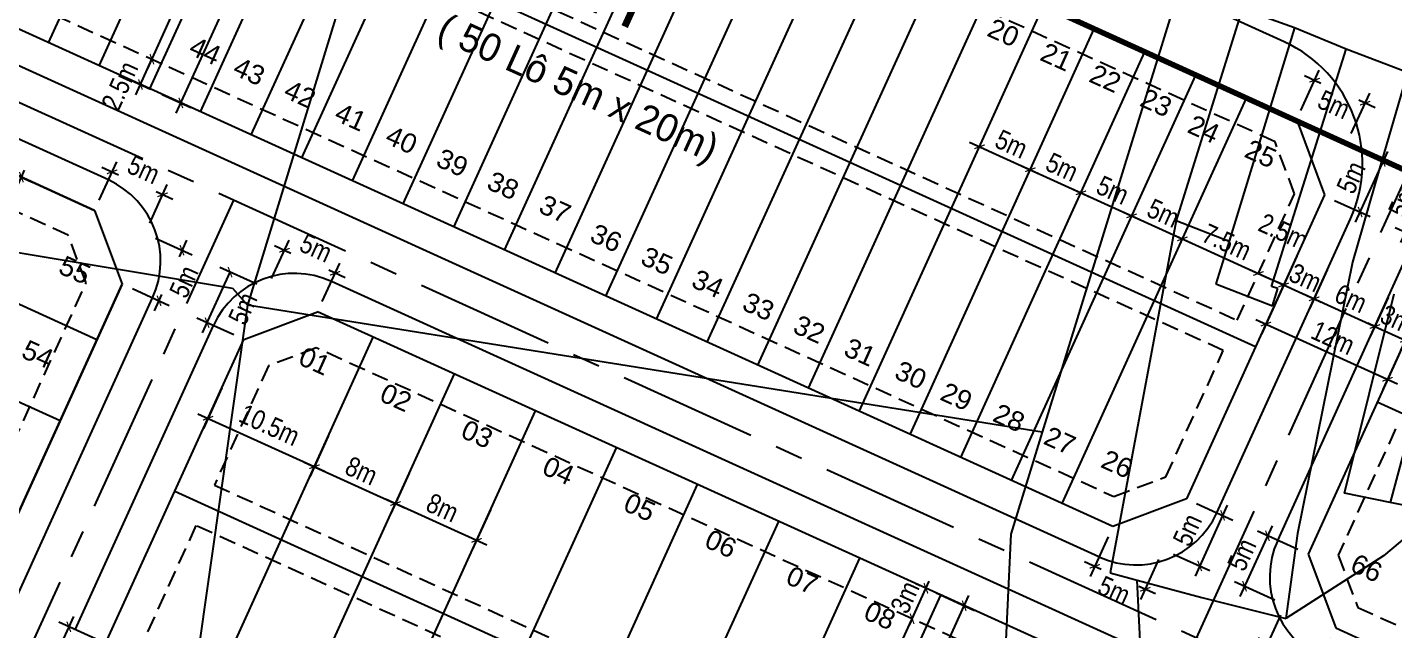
# Model space of a CAD drawing. Extents: x 597165 to 598689, y 1181586 to 1183364.
# Drawn here: x 597755.5 to 597878.2, y 1183001.4 to 1183055.5 of the extents above; entities that cross this region are included whole.
import ezdxf
from ezdxf.enums import TextEntityAlignment as Align

# ---------------------------------------------------------------- set-up
doc = ezdxf.new("R2010")
doc.units = 0
doc.header["$MEASUREMENT"] = 0
for name, pattern in [('CENTER', [2, 1.25, -0.25, 0.25, -0.25]), ('DASHED', [0.75, 0.5, -0.25]), ('LOGIOI', [4, 3, -1])]:
    doc.linetypes.add(name, pattern=pattern)
doc.layers.get('0').update_dxf_attribs({"linetype": 'CONTINUOUS'})
doc.layers.get('DEFPOINTS').update_dxf_attribs({"color": 8, "linetype": 'CONTINUOUS'})
for name, color, linetype in [('CGXD', 3, 'CONTINUOUS'), ('DIM-T', 7, 'CONTINUOUS'), ('DTEXT', 7, 'CONTINUOUS'), ('DTEXT-TENLO', 4, 'CONTINUOUS'), ('NEN-HT', 8, 'CONTINUOUS'), ('NET-LENGOAI', 4, 'CONTINUOUS'), ('NET-LETRONG', 5, 'CONTINUOUS'), ('NET-LO-GIOI-DIEN-GIOI', 7, 'CENTER'), ('NET-PLO', 2, 'CONTINUOUS'), ('NET-TIM', 2, 'CENTER'), ('RANHGIAODAT', 150, 'LOGIOI'), ('TEXT-SOLO', 7, 'CONTINUOUS')]:
    doc.layers.add(name, color=color, linetype=linetype)
doc.styles.add('AVO', font='VHELVEN.TTF')
doc.styles.add('VHEL-C-R', font='VHELVCN.TTF')
doc.styles.add('VHEL-R', font='VHELVEN.TTF')
doc.styles.add('VTIMES-R', font='VAPTIMN.TTF')
doc.dimstyles.new('TL1000', dxfattribs={"dimscale": 0, "dimtxt": 2, "dimasz": 0.7, "dimexe": 1, "dimexo": 1, "dimgap": 0.5, "dimtad": 1, "dimdec": 1, "dimzin": 12, "dimtxsty": 'VHEL-C-R', "dimblk1": 'ARCHTICK', "dimblk2": 'ARCHTICK', "dimsah": 1, "dimcen": -0.09, "dimdle": 1, "dimclrd": 256, "dimclre": 256, "dimclrt": 256, "dimazin": 3, "dimtfac": 0.005, "dimtdec": 1, "dimtix": 1, "dimtmove": 0, "dimatfit": 3, "dimtolj": 1, "dimtzin": 0})

# ---------------------------------------------------------------- blocks, each defined once
blk = doc.blocks.new('_ARCHTICK')
at = {"color": 0, "linetype": 'BYBLOCK', "const_width": 0.15}
blk.add_lwpolyline([(-0.5, -0.5), (0.5, 0.5)], dxfattribs=at)
blk = doc.blocks.new('*D1021')
at = {"linetype": 'BYBLOCK'}
blk.add_line((597840.08, 1183045.21), (597846.46, 1183042.31), dxfattribs=at)
at = {"layer": 'DEFPOINTS', "color": 0, "linetype": 'BYBLOCK'}
for p in [(597840.99, 1183044.79), (597845.55, 1183042.73), (597845.55, 1183042.73)]:
    blk.add_point(p, dxfattribs=at)
at = {"linetype": 'BYBLOCK', "xscale": 0.7, "yscale": 0.7, "zscale": 0.7}
for p, rotation in [((597840.99, 1183044.79), 155.5524836831437), ((597845.55, 1183042.73), 335.5524836831437)]:
    blk.add_blockref('_ARCHTICK', p, dxfattribs=dict(at, rotation=rotation))
at = {"linetype": 'BYBLOCK', "insert": (597843.85, 1183045.03), "char_height": 1.75, "attachment_point": 5, "rotation": 335.5525, "style": 'VHEL-C-R'}
blk.add_mtext('\\A1;5m', dxfattribs=at)
blk = doc.blocks.new('*D1020')
at = {"linetype": 'BYBLOCK'}
blk.add_line((597849.19, 1183041.07), (597855.56, 1183038.17), dxfattribs=at)
at = {"layer": 'DEFPOINTS', "color": 0, "linetype": 'BYBLOCK'}
for p in [(597850.1, 1183040.66), (597854.65, 1183038.59), (597854.65, 1183038.59)]:
    blk.add_point(p, dxfattribs=at)
at = {"linetype": 'BYBLOCK', "xscale": 0.7, "yscale": 0.7, "zscale": 0.7}
for p, rotation in [((597850.1, 1183040.66), 155.5524836831437), ((597854.65, 1183038.59), 335.5524836831437)]:
    blk.add_blockref('_ARCHTICK', p, dxfattribs=dict(at, rotation=rotation))
at = {"linetype": 'BYBLOCK', "insert": (597852.95, 1183040.89), "char_height": 1.75, "attachment_point": 5, "rotation": 335.5525, "style": 'VHEL-C-R'}
blk.add_mtext('\\A1;5m', dxfattribs=at)
blk = doc.blocks.new('*D1019')
at = {"linetype": 'BYBLOCK'}
blk.add_line((597853.74, 1183039), (597860.11, 1183036.1), dxfattribs=at)
at = {"layer": 'DEFPOINTS', "color": 0, "linetype": 'BYBLOCK'}
for p in [(597854.65, 1183038.59), (597859.2, 1183036.52), (597859.2, 1183036.52)]:
    blk.add_point(p, dxfattribs=at)
at = {"linetype": 'BYBLOCK', "xscale": 0.7, "yscale": 0.7, "zscale": 0.7}
for p, rotation in [((597854.65, 1183038.59), 155.5524836831437), ((597859.2, 1183036.52), 335.5524836831437)]:
    blk.add_blockref('_ARCHTICK', p, dxfattribs=dict(at, rotation=rotation))
at = {"linetype": 'BYBLOCK', "insert": (597857.5, 1183038.82), "char_height": 1.75, "attachment_point": 5, "rotation": 335.5525, "style": 'VHEL-C-R'}
blk.add_mtext('\\A1;5m', dxfattribs=at)
blk = doc.blocks.new('*D1018')
at = {"linetype": 'BYBLOCK'}
blk.add_line((597858.29, 1183036.93), (597866.94, 1183033), dxfattribs=at)
at = {"layer": 'DEFPOINTS', "color": 0, "linetype": 'BYBLOCK'}
for p in [(597859.2, 1183036.52), (597866.03, 1183033.41), (597866.03, 1183033.41)]:
    blk.add_point(p, dxfattribs=at)
at = {"linetype": 'BYBLOCK', "xscale": 0.7, "yscale": 0.7, "zscale": 0.7}
for p, rotation in [((597859.2, 1183036.52), 155.5524836831437), ((597866.03, 1183033.41), 335.5524836831437)]:
    blk.add_blockref('_ARCHTICK', p, dxfattribs=dict(at, rotation=rotation))
at = {"linetype": 'BYBLOCK', "insert": (597863.19, 1183036.23), "char_height": 1.75, "attachment_point": 5, "rotation": 335.5525, "style": 'VHEL-C-R'}
blk.add_mtext('\\A1;7.5m', dxfattribs=at)
blk = doc.blocks.new('*D1017')
at = {"linetype": 'BYBLOCK'}
blk.add_line((597865.12, 1183033.83), (597868.3, 1183032.38), dxfattribs=at)
at = {"layer": 'DEFPOINTS', "color": 0, "linetype": 'BYBLOCK'}
for p in [(597866.03, 1183033.41), (597868.3, 1183032.38), (597868.3, 1183032.38)]:
    blk.add_point(p, dxfattribs=at)
at = {"linetype": 'BYBLOCK', "xscale": 0.7, "yscale": 0.7, "zscale": 0.7}
for p, rotation in [((597866.03, 1183033.41), 155.5524836831437), ((597868.3, 1183032.38), 335.5524836831437)]:
    blk.add_blockref('_ARCHTICK', p, dxfattribs=dict(at, rotation=rotation))
at = {"linetype": 'BYBLOCK', "insert": (597868.27, 1183037.17), "char_height": 1.75, "attachment_point": 5, "rotation": 335.5525, "style": 'VHEL-C-R'}
blk.add_mtext('\\A1;2.5m', dxfattribs=at)
blk = doc.blocks.new('*D952')
at = {"linetype": 'BYBLOCK'}
for p, q in [((597828.31, 1182987.83), (597835.35, 1183003.31)), ((597834.09, 1183002.78), (597834.02, 1183002.81)), ((597828.34, 1182988.92), (597827.82, 1182989.16))]:
    blk.add_line(p, q, dxfattribs=at)
at = {"layer": 'DEFPOINTS', "color": 0, "linetype": 'BYBLOCK'}
for p in [(597834.93, 1183002.4), (597835, 1183002.37), (597829.25, 1182988.51)]:
    blk.add_point(p, dxfattribs=at)
at = {"linetype": 'BYBLOCK', "xscale": 0.7, "yscale": 0.7, "zscale": 0.7}
for p, rotation in [((597834.93, 1183002.4), 65.5524836845421), ((597828.73, 1182988.74), 245.5524836845421)]:
    blk.add_blockref('_ARCHTICK', p, dxfattribs=dict(at, rotation=rotation))
at = {"linetype": 'BYBLOCK', "insert": (597830.56, 1182996.15), "char_height": 1.75, "attachment_point": 5, "rotation": 65.5525, "style": 'VHEL-C-R'}
blk.add_mtext('\\A1;15m', dxfattribs=at)
blk = doc.blocks.new('*D951')
at = {"linetype": 'BYBLOCK'}
for p, q in [((597835.64, 1183005.37), (597835.26, 1183005.54)), ((597836.17, 1183005.13), (597836.46, 1183005.77)), ((597834.93, 1183002.4), (597836.17, 1183005.13)), ((597834.09, 1183002.78), (597834.02, 1183002.81)), ((597834.93, 1183002.4), (597834.64, 1183001.76))]:
    blk.add_line(p, q, dxfattribs=at)
at = {"layer": 'DEFPOINTS', "color": 0, "linetype": 'BYBLOCK'}
for p in [(597836.17, 1183005.13), (597836.55, 1183004.96), (597835, 1183002.37)]:
    blk.add_point(p, dxfattribs=at)
at = {"linetype": 'BYBLOCK', "xscale": 0.7, "yscale": 0.7, "zscale": 0.7}
for p, rotation in [((597836.17, 1183005.13), 245.5524836845421), ((597834.93, 1183002.4), 65.55248368454212)]:
    blk.add_blockref('_ARCHTICK', p, dxfattribs=dict(at, rotation=rotation))
at = {"linetype": 'BYBLOCK', "insert": (597834.29, 1183004.34), "char_height": 1.75, "attachment_point": 5, "rotation": 65.5525, "style": 'VHEL-C-R'}
blk.add_mtext('\\A1;3m', dxfattribs=at)
blk = doc.blocks.new('*D905')
at = {"linetype": 'BYBLOCK'}
for p, q in [((597830.92, 1182984.45), (597840.02, 1183004.48)), ((597837.09, 1183004.72), (597840.52, 1183003.15)), ((597828.81, 1182986.51), (597832.24, 1182984.95))]:
    blk.add_line(p, q, dxfattribs=at)
at = {"layer": 'DEFPOINTS', "color": 0, "linetype": 'BYBLOCK'}
for p in [(597836.17, 1183005.13), (597839.61, 1183003.57), (597827.9, 1182986.92)]:
    blk.add_point(p, dxfattribs=at)
at = {"linetype": 'BYBLOCK', "xscale": 0.7, "yscale": 0.7, "zscale": 0.7}
for p, rotation in [((597839.61, 1183003.57), 65.55248368455146), ((597831.33, 1182985.36), 245.5524836845515)]:
    blk.add_blockref('_ARCHTICK', p, dxfattribs=dict(at, rotation=rotation))
at = {"linetype": 'BYBLOCK', "insert": (597834.2, 1182995.04), "char_height": 1.75, "attachment_point": 5, "rotation": 65.5525, "style": 'VHEL-C-R'}
blk.add_mtext('\\A1;20m', dxfattribs=at)
blk = doc.blocks.new('*D904')
at = {"linetype": 'BYBLOCK'}
blk.add_line((597844.64, 1183043.14), (597851.01, 1183040.24), dxfattribs=at)
at = {"layer": 'DEFPOINTS', "color": 0, "linetype": 'BYBLOCK'}
for p in [(597845.55, 1183042.73), (597850.1, 1183040.66), (597850.1, 1183040.66)]:
    blk.add_point(p, dxfattribs=at)
at = {"linetype": 'BYBLOCK', "xscale": 0.7, "yscale": 0.7, "zscale": 0.7}
for p, rotation in [((597845.55, 1183042.73), 155.5524836842479), ((597850.1, 1183040.66), 335.5524836842478)]:
    blk.add_blockref('_ARCHTICK', p, dxfattribs=dict(at, rotation=rotation))
at = {"linetype": 'BYBLOCK', "insert": (597848.4, 1183042.96), "char_height": 1.75, "attachment_point": 5, "rotation": 335.5525, "style": 'VHEL-C-R'}
blk.add_mtext('\\A1;5m', dxfattribs=at)
blk = doc.blocks.new('*D900')
at = {"linetype": 'BYBLOCK'}
for p, q in [((597753.19, 1183042.85), (597755.84, 1183041.65)), ((597754.93, 1183042.06), (597755.22, 1183042.7)), ((597753.69, 1183039.33), (597754.93, 1183042.06)), ((597752.61, 1183039.82), (597754.6, 1183038.92)), ((597753.69, 1183039.33), (597753.4, 1183038.7))]:
    blk.add_line(p, q, dxfattribs=at)
at = {"layer": 'DEFPOINTS', "color": 0, "linetype": 'BYBLOCK'}
for p in [(597752.28, 1183043.27), (597754.93, 1183042.06), (597751.7, 1183040.24)]:
    blk.add_point(p, dxfattribs=at)
at = {"linetype": 'BYBLOCK', "xscale": 0.7, "yscale": 0.7, "zscale": 0.7}
for p, rotation in [((597754.93, 1183042.06), 245.5524836667626), ((597753.69, 1183039.33), 65.55248366676258)]:
    blk.add_blockref('_ARCHTICK', p, dxfattribs=dict(at, rotation=rotation))
at = {"linetype": 'BYBLOCK', "insert": (597753.04, 1183041.27), "char_height": 1.75, "attachment_point": 5, "rotation": 65.5525, "style": 'VHEL-C-R'}
blk.add_mtext('\\A1;3m', dxfattribs=at)
blk = doc.blocks.new('*D899')
at = {"linetype": 'BYBLOCK'}
for p, q in [((597765.2, 1183049.47), (597766.65, 1183052.66)), ((597766.8, 1183052.59), (597767.56, 1183052.25)), ((597764.7, 1183050.8), (597766.53, 1183049.97))]:
    blk.add_line(p, q, dxfattribs=at)
at = {"layer": 'DEFPOINTS', "color": 0, "linetype": 'BYBLOCK'}
for p in [(597765.89, 1183053.01), (597766.65, 1183052.66), (597763.78, 1183051.22)]:
    blk.add_point(p, dxfattribs=at)
at = {"linetype": 'BYBLOCK', "xscale": 0.7, "yscale": 0.7, "zscale": 0.7}
for p, rotation in [((597766.65, 1183052.66), 65.55248366676258), ((597765.62, 1183050.38), 245.5524836667626)]:
    blk.add_blockref('_ARCHTICK', p, dxfattribs=dict(at, rotation=rotation))
at = {"linetype": 'BYBLOCK', "insert": (597763.77, 1183050.26), "char_height": 1.75, "attachment_point": 5, "rotation": 65.5525, "style": 'VHEL-C-R'}
blk.add_mtext('\\A1;2.5m', dxfattribs=at)
blk = doc.blocks.new('*D898')
at = {"linetype": 'BYBLOCK'}
for p, q in [((597766.24, 1183051.75), (597773.69, 1183068.14)), ((597773.14, 1183067.29), (597774.18, 1183066.81)), ((597766.8, 1183052.59), (597767.56, 1183052.25))]:
    blk.add_line(p, q, dxfattribs=at)
at = {"layer": 'DEFPOINTS', "color": 0, "linetype": 'BYBLOCK'}
for p in [(597772.23, 1183067.7), (597773.27, 1183067.23), (597765.89, 1183053.01)]:
    blk.add_point(p, dxfattribs=at)
at = {"linetype": 'BYBLOCK', "xscale": 0.7, "yscale": 0.7, "zscale": 0.7}
for p, rotation in [((597773.27, 1183067.23), 65.55248366676258), ((597766.65, 1183052.66), 245.5524836667626)]:
    blk.add_blockref('_ARCHTICK', p, dxfattribs=dict(at, rotation=rotation))
at = {"linetype": 'BYBLOCK', "insert": (597768.69, 1183060.52), "char_height": 1.75, "attachment_point": 5, "rotation": 65.5525, "style": 'VHEL-C-R'}
blk.add_mtext('\\A1;16m', dxfattribs=at)
blk = doc.blocks.new('*D893')
at = {"linetype": 'BYBLOCK'}
for p, q in [((597768.84, 1183047.82), (597777.94, 1183067.85)), ((597776.85, 1183067.25), (597778.44, 1183066.53)), ((597767.57, 1183049.5), (597770.16, 1183048.32))]:
    blk.add_line(p, q, dxfattribs=at)
at = {"layer": 'DEFPOINTS', "color": 0, "linetype": 'BYBLOCK'}
for p in [(597775.94, 1183067.66), (597777.53, 1183066.94), (597766.66, 1183049.91)]:
    blk.add_point(p, dxfattribs=at)
at = {"linetype": 'BYBLOCK', "xscale": 0.7, "yscale": 0.7, "zscale": 0.7}
for p, rotation in [((597777.53, 1183066.94), 65.55248366655624), ((597769.25, 1183048.73), 245.5524836665562)]:
    blk.add_blockref('_ARCHTICK', p, dxfattribs=dict(at, rotation=rotation))
at = {"linetype": 'BYBLOCK', "insert": (597772.12, 1183058.41), "char_height": 1.75, "attachment_point": 5, "rotation": 65.5525, "style": 'VHEL-C-R'}
blk.add_mtext('\\A1;20m', dxfattribs=at)
blk = doc.blocks.new('*D857')
at = {"linetype": 'BYBLOCK'}
for p, q in [((597869.49, 1183034.98), (597867.89, 1183031.47)), ((597872.22, 1183033.73), (597870.62, 1183030.23)), ((597868.3, 1183032.38), (597867.67, 1183032.67)), ((597868.3, 1183032.38), (597871.04, 1183031.14)), ((597871.04, 1183031.14), (597871.67, 1183030.85))]:
    blk.add_line(p, q, dxfattribs=at)
at = {"layer": 'DEFPOINTS', "color": 0, "linetype": 'BYBLOCK'}
for p in [(597869.9, 1183035.89), (597872.63, 1183034.64), (597871.04, 1183031.14)]:
    blk.add_point(p, dxfattribs=at)
at = {"linetype": 'BYBLOCK', "xscale": 0.7, "yscale": 0.7, "zscale": 0.7}
for p, rotation in [((597868.3, 1183032.38), 335.5524836861987), ((597871.04, 1183031.14), 155.5524836861987)]:
    blk.add_blockref('_ARCHTICK', p, dxfattribs=dict(at, rotation=rotation))
at = {"linetype": 'BYBLOCK', "insert": (597870.25, 1183033.03), "char_height": 1.75, "attachment_point": 5, "rotation": 335.5525, "style": 'VHEL-C-R'}
blk.add_mtext('\\A1;3m', dxfattribs=at)
blk = doc.blocks.new('*D856')
at = {"linetype": 'BYBLOCK'}
for p, q in [((597870.13, 1183031.55), (597877.41, 1183028.24)), ((597877.68, 1183031.25), (597876.08, 1183027.74))]:
    blk.add_line(p, q, dxfattribs=at)
at = {"layer": 'DEFPOINTS', "color": 0, "linetype": 'BYBLOCK'}
for p in [(597872.63, 1183034.64), (597878.09, 1183032.16), (597876.5, 1183028.65)]:
    blk.add_point(p, dxfattribs=at)
at = {"linetype": 'BYBLOCK', "xscale": 0.7, "yscale": 0.7, "zscale": 0.7}
for p, rotation in [((597871.04, 1183031.14), 155.5524836861987), ((597876.5, 1183028.65), 335.5524836861987)]:
    blk.add_blockref('_ARCHTICK', p, dxfattribs=dict(at, rotation=rotation))
at = {"linetype": 'BYBLOCK', "insert": (597874.34, 1183031.16), "char_height": 1.75, "attachment_point": 5, "rotation": 335.5525, "style": 'VHEL-C-R'}
blk.add_mtext('\\A1;6m', dxfattribs=at)
blk = doc.blocks.new('*D855')
at = {"linetype": 'BYBLOCK'}
for p, q in [((597880.41, 1183030.01), (597878.81, 1183026.5)), ((597876.5, 1183028.65), (597875.86, 1183028.94)), ((597876.5, 1183028.65), (597879.23, 1183027.41)), ((597879.23, 1183027.41), (597879.87, 1183027.12))]:
    blk.add_line(p, q, dxfattribs=at)
at = {"layer": 'DEFPOINTS', "color": 0, "linetype": 'BYBLOCK'}
for p in [(597878.09, 1183032.16), (597880.82, 1183030.92), (597879.23, 1183027.41)]:
    blk.add_point(p, dxfattribs=at)
at = {"linetype": 'BYBLOCK', "xscale": 0.7, "yscale": 0.7, "zscale": 0.7}
for p, rotation in [((597876.5, 1183028.65), 335.5524836861987), ((597879.23, 1183027.41), 155.5524836861987)]:
    blk.add_blockref('_ARCHTICK', p, dxfattribs=dict(at, rotation=rotation))
at = {"linetype": 'BYBLOCK', "insert": (597878.44, 1183029.3), "char_height": 1.75, "attachment_point": 5, "rotation": 335.5525, "style": 'VHEL-C-R'}
blk.add_mtext('\\A1;3m', dxfattribs=at)
blk = doc.blocks.new('*D854')
at = {"linetype": 'BYBLOCK'}
for p, q in [((597869.49, 1183034.98), (597866.3, 1183027.96)), ((597880.41, 1183030.01), (597877.22, 1183023)), ((597865.8, 1183029.29), (597878.54, 1183023.49))]:
    blk.add_line(p, q, dxfattribs=at)
at = {"layer": 'DEFPOINTS', "color": 0, "linetype": 'BYBLOCK'}
for p in [(597869.9, 1183035.89), (597880.82, 1183030.92), (597877.63, 1183023.91)]:
    blk.add_point(p, dxfattribs=at)
at = {"linetype": 'BYBLOCK', "xscale": 0.7, "yscale": 0.7, "zscale": 0.7}
for p, rotation in [((597866.71, 1183028.87), 155.5524836846803), ((597877.63, 1183023.91), 335.5524836846803)]:
    blk.add_blockref('_ARCHTICK', p, dxfattribs=dict(at, rotation=rotation))
at = {"linetype": 'BYBLOCK', "insert": (597872.74, 1183027.64), "char_height": 1.75, "attachment_point": 5, "rotation": 335.5525, "style": 'VHEL-C-R'}
blk.add_mtext('\\A1;12m', dxfattribs=at)
blk = doc.blocks.new('*D830')
at = {"linetype": 'BYBLOCK'}
for p, q in [((597772.93, 1183023.14), (597771.27, 1183019.5)), ((597770.78, 1183020.82), (597782.16, 1183015.65)), ((597782.49, 1183018.8), (597780.83, 1183015.15))]:
    blk.add_line(p, q, dxfattribs=at)
at = {"layer": 'DEFPOINTS', "color": 0, "linetype": 'BYBLOCK'}
for p in [(597773.34, 1183024.05), (597782.9, 1183019.71), (597781.25, 1183016.06)]:
    blk.add_point(p, dxfattribs=at)
at = {"linetype": 'BYBLOCK', "xscale": 0.7, "yscale": 0.7, "zscale": 0.7}
for p, rotation in [((597771.69, 1183020.41), 155.5524836847263), ((597781.25, 1183016.06), 335.5524836847263)]:
    blk.add_blockref('_ARCHTICK', p, dxfattribs=dict(at, rotation=rotation))
at = {"linetype": 'BYBLOCK', "insert": (597777.21, 1183019.8), "char_height": 1.75, "attachment_point": 5, "rotation": 335.5525, "style": 'VHEL-C-R'}
blk.add_mtext('\\A1;10.5m', dxfattribs=at)
blk = doc.blocks.new('*D829')
at = {"linetype": 'BYBLOCK'}
for p, q in [((597780.34, 1183016.48), (597789.44, 1183012.34)), ((597789.77, 1183015.48), (597788.12, 1183011.84))]:
    blk.add_line(p, q, dxfattribs=at)
at = {"layer": 'DEFPOINTS', "color": 0, "linetype": 'BYBLOCK'}
for p in [(597782.9, 1183019.71), (597790.19, 1183016.4), (597788.53, 1183012.75)]:
    blk.add_point(p, dxfattribs=at)
at = {"linetype": 'BYBLOCK', "xscale": 0.7, "yscale": 0.7, "zscale": 0.7}
for p, rotation in [((597781.25, 1183016.06), 155.5524836847263), ((597788.53, 1183012.75), 335.5524836847263)]:
    blk.add_blockref('_ARCHTICK', p, dxfattribs=dict(at, rotation=rotation))
at = {"linetype": 'BYBLOCK', "insert": (597785.47, 1183015.68), "char_height": 1.75, "attachment_point": 5, "rotation": 335.5525, "style": 'VHEL-C-R'}
blk.add_mtext('\\A1;8m', dxfattribs=at)
blk = doc.blocks.new('*D828')
at = {"linetype": 'BYBLOCK'}
for p, q in [((597787.62, 1183013.17), (597796.72, 1183009.03)), ((597797.05, 1183012.17), (597795.4, 1183008.53))]:
    blk.add_line(p, q, dxfattribs=at)
at = {"layer": 'DEFPOINTS', "color": 0, "linetype": 'BYBLOCK'}
for p in [(597790.19, 1183016.4), (597797.47, 1183013.08), (597795.81, 1183009.44)]:
    blk.add_point(p, dxfattribs=at)
at = {"linetype": 'BYBLOCK', "xscale": 0.7, "yscale": 0.7, "zscale": 0.7}
for p, rotation in [((597788.53, 1183012.75), 155.5524836847263), ((597795.81, 1183009.44), 335.5524836847263)]:
    blk.add_blockref('_ARCHTICK', p, dxfattribs=dict(at, rotation=rotation))
at = {"linetype": 'BYBLOCK', "insert": (597792.75, 1183012.37), "char_height": 1.75, "attachment_point": 5, "rotation": 335.5525, "style": 'VHEL-C-R'}
blk.add_mtext('\\A1;8m', dxfattribs=at)
blk = doc.blocks.new('*D561')
at = {"linetype": 'BYBLOCK'}
for p, q in [((597874.76, 1183038.02), (597877.65, 1183044.38)), ((597874.92, 1183044.52), (597878.15, 1183043.06)), ((597872.86, 1183039.98), (597876.08, 1183038.52))]:
    blk.add_line(p, q, dxfattribs=at)
at = {"layer": 'DEFPOINTS', "color": 0, "linetype": 'BYBLOCK'}
for p in [(597874.01, 1183044.93), (597877.24, 1183043.47), (597871.95, 1183040.4)]:
    blk.add_point(p, dxfattribs=at)
at = {"linetype": 'BYBLOCK', "xscale": 0.7, "yscale": 0.7, "zscale": 0.7}
for p, rotation in [((597877.24, 1183043.47), 65.55248368371718), ((597875.17, 1183038.93), 245.5524836837172)]:
    blk.add_blockref('_ARCHTICK', p, dxfattribs=dict(at, rotation=rotation))
at = {"linetype": 'BYBLOCK', "insert": (597874.36, 1183042.04), "char_height": 1.75, "attachment_point": 5, "rotation": 65.5525, "style": 'VHEL-C-R'}
blk.add_mtext('\\A1;5m', dxfattribs=at)
blk = doc.blocks.new('*D560')
at = {"linetype": 'BYBLOCK'}
for p, q in [((597869.84, 1183048.04), (597871.49, 1183051.68)), ((597870.17, 1183051.19), (597871.65, 1183050.51)), ((597874.38, 1183045.98), (597876.03, 1183049.62)), ((597876.53, 1183048.29), (597875.04, 1183048.97))]:
    blk.add_line(p, q, dxfattribs=at)
at = {"layer": 'DEFPOINTS', "color": 0, "linetype": 'BYBLOCK'}
for p in [(597871.08, 1183050.77), (597869.42, 1183047.13), (597873.96, 1183045.07)]:
    blk.add_point(p, dxfattribs=at)
at = {"linetype": 'BYBLOCK', "xscale": 0.7, "yscale": 0.7, "zscale": 0.7}
for p, rotation in [((597871.08, 1183050.77), 155.5524836828172), ((597875.62, 1183048.71), 335.5524836828172)]:
    blk.add_blockref('_ARCHTICK', p, dxfattribs=dict(at, rotation=rotation))
at = {"linetype": 'BYBLOCK', "insert": (597872.82, 1183048.58), "char_height": 1.75, "attachment_point": 5, "rotation": 335.5525, "style": 'VHEL-C-R'}
blk.add_mtext('\\A1;5m', dxfattribs=at)
blk = doc.blocks.new('*D559')
at = {"linetype": 'BYBLOCK'}
for p, q in [((597860.48, 1183012.75), (597863.73, 1183011.27)), ((597863.23, 1183012.6), (597860.34, 1183006.24)), ((597858.42, 1183008.21), (597861.67, 1183006.73))]:
    blk.add_line(p, q, dxfattribs=at)
at = {"layer": 'DEFPOINTS', "color": 0, "linetype": 'BYBLOCK'}
for p in [(597859.57, 1183013.16), (597857.51, 1183008.63), (597860.76, 1183007.15)]:
    blk.add_point(p, dxfattribs=at)
at = {"linetype": 'BYBLOCK', "xscale": 0.7, "yscale": 0.7, "zscale": 0.7}
for p, rotation in [((597862.82, 1183011.69), 65.55248368382773), ((597860.76, 1183007.15), 245.5524836838277)]:
    blk.add_blockref('_ARCHTICK', p, dxfattribs=dict(at, rotation=rotation))
at = {"linetype": 'BYBLOCK', "insert": (597859.66, 1183010.38), "char_height": 1.75, "attachment_point": 5, "rotation": 65.5525, "style": 'VHEL-C-R'}
blk.add_mtext('\\A1;5m', dxfattribs=at)
blk = doc.blocks.new('*D558')
at = {"linetype": 'BYBLOCK'}
for p, q in [((597852.53, 1183009.77), (597850.91, 1183006.2)), ((597850.42, 1183007.53), (597851.9, 1183006.85)), ((597857.07, 1183007.71), (597855.45, 1183004.14)), ((597856.78, 1183004.64), (597855.29, 1183005.31))]:
    blk.add_line(p, q, dxfattribs=at)
at = {"layer": 'DEFPOINTS', "color": 0, "linetype": 'BYBLOCK'}
for p in [(597852.95, 1183010.68), (597857.49, 1183008.62), (597851.33, 1183007.11)]:
    blk.add_point(p, dxfattribs=at)
at = {"linetype": 'BYBLOCK', "xscale": 0.7, "yscale": 0.7, "zscale": 0.7}
for p, rotation in [((597851.33, 1183007.11), 155.5524836871346), ((597855.87, 1183005.05), 335.5524836871346)]:
    blk.add_blockref('_ARCHTICK', p, dxfattribs=dict(at, rotation=rotation))
at = {"linetype": 'BYBLOCK', "insert": (597853.08, 1183004.95), "char_height": 1.75, "attachment_point": 5, "rotation": 335.5525, "style": 'VHEL-C-R'}
blk.add_mtext('\\A1;5m', dxfattribs=at)
blk = doc.blocks.new('*D557')
at = {"linetype": 'BYBLOCK'}
for p, q in [((597766.96, 1183036.58), (597770.26, 1183035.08)), ((597769.76, 1183036.41), (597769.09, 1183034.92)), ((597764.9, 1183032.05), (597768.2, 1183030.55)), ((597766.87, 1183030.05), (597767.55, 1183031.53))]:
    blk.add_line(p, q, dxfattribs=at)
at = {"layer": 'DEFPOINTS', "color": 0, "linetype": 'BYBLOCK'}
for p in [(597766.05, 1183037), (597769.35, 1183035.5), (597763.98, 1183032.46)]:
    blk.add_point(p, dxfattribs=at)
at = {"linetype": 'BYBLOCK', "xscale": 0.7, "yscale": 0.7, "zscale": 0.7}
for p, rotation in [((597769.35, 1183035.5), 65.55248368615341), ((597767.29, 1183030.96), 245.5524836861535)]:
    blk.add_blockref('_ARCHTICK', p, dxfattribs=dict(at, rotation=rotation))
at = {"linetype": 'BYBLOCK', "insert": (597769.53, 1183032.68), "char_height": 1.75, "attachment_point": 5, "rotation": 65.5525, "style": 'VHEL-C-R'}
blk.add_mtext('\\A1;5m', dxfattribs=at)
blk = doc.blocks.new('*D556')
at = {"linetype": 'BYBLOCK'}
for p, q in [((597761.92, 1183039.99), (597763.49, 1183043.45)), ((597762.16, 1183042.95), (597763.65, 1183042.28)), ((597766.46, 1183037.93), (597768.03, 1183041.39)), ((597768.52, 1183040.06), (597767.04, 1183040.74))]:
    blk.add_line(p, q, dxfattribs=at)
at = {"layer": 'DEFPOINTS', "color": 0, "linetype": 'BYBLOCK'}
for p in [(597763.07, 1183042.54), (597761.5, 1183039.08), (597766.04, 1183037.02)]:
    blk.add_point(p, dxfattribs=at)
at = {"linetype": 'BYBLOCK', "xscale": 0.7, "yscale": 0.7, "zscale": 0.7}
for p, rotation in [((597763.07, 1183042.54), 155.5524836817099), ((597767.61, 1183040.48), 335.5524836817099)]:
    blk.add_blockref('_ARCHTICK', p, dxfattribs=dict(at, rotation=rotation))
at = {"linetype": 'BYBLOCK', "insert": (597765.91, 1183042.74), "char_height": 1.75, "attachment_point": 5, "rotation": 335.5525, "style": 'VHEL-C-R'}
blk.add_mtext('\\A1;5m', dxfattribs=at)
blk = doc.blocks.new('*D555')
at = {"linetype": 'BYBLOCK'}
for p, q in [((597776.06, 1183032.45), (597772.76, 1183033.95)), ((597771.19, 1183028.08), (597773.67, 1183033.53)), ((597774, 1183027.91), (597770.7, 1183029.41))]:
    blk.add_line(p, q, dxfattribs=at)
at = {"layer": 'DEFPOINTS', "color": 0, "linetype": 'BYBLOCK'}
for p in [(597773.67, 1183033.53), (597776.97, 1183032.03), (597774.91, 1183027.49)]:
    blk.add_point(p, dxfattribs=at)
at = {"linetype": 'BYBLOCK', "xscale": 0.7, "yscale": 0.7, "zscale": 0.7}
for p, rotation in [((597773.67, 1183033.53), 65.5524836826096), ((597771.61, 1183028.99), 245.5524836826096)]:
    blk.add_blockref('_ARCHTICK', p, dxfattribs=dict(at, rotation=rotation))
at = {"linetype": 'BYBLOCK', "insert": (597774.82, 1183030.27), "char_height": 1.75, "attachment_point": 5, "rotation": 65.5525, "style": 'VHEL-C-R'}
blk.add_mtext('\\A1;5m', dxfattribs=at)
blk = doc.blocks.new('*D554')
at = {"linetype": 'BYBLOCK'}
for p, q in [((597777.4, 1183032.95), (597778.98, 1183036.41)), ((597777.65, 1183035.91), (597779.14, 1183035.24)), ((597781.94, 1183030.89), (597783.52, 1183034.34)), ((597784.01, 1183033.02), (597782.53, 1183033.7))]:
    blk.add_line(p, q, dxfattribs=at)
at = {"layer": 'DEFPOINTS', "color": 0, "linetype": 'BYBLOCK'}
for p in [(597783.1, 1183033.43), (597776.99, 1183032.04), (597781.53, 1183029.98)]:
    blk.add_point(p, dxfattribs=at)
at = {"linetype": 'BYBLOCK', "xscale": 0.7, "yscale": 0.7, "zscale": 0.7}
for p, rotation in [((597778.56, 1183035.5), 155.5524836852526), ((597783.1, 1183033.43), 335.5524836852527)]:
    blk.add_blockref('_ARCHTICK', p, dxfattribs=dict(at, rotation=rotation))
at = {"linetype": 'BYBLOCK', "insert": (597781.39, 1183035.7), "char_height": 1.75, "attachment_point": 5, "rotation": 335.5525, "style": 'VHEL-C-R'}
blk.add_mtext('\\A1;5m', dxfattribs=at)
blk = doc.blocks.new('*D553')
at = {"linetype": 'BYBLOCK'}
for p, q in [((597759.6, 1183002.59), (597757.13, 1182997.14)), ((597761.58, 1183000.59), (597758.28, 1183002.09)), ((597759.52, 1182996.05), (597756.22, 1182997.55))]:
    blk.add_line(p, q, dxfattribs=at)
at = {"layer": 'DEFPOINTS', "color": 0, "linetype": 'BYBLOCK'}
for p in [(597762.49, 1183000.18), (597757.13, 1182997.14), (597760.43, 1182995.64)]:
    blk.add_point(p, dxfattribs=at)
at = {"linetype": 'BYBLOCK', "xscale": 0.7, "yscale": 0.7, "zscale": 0.7}
for p, rotation in [((597759.19, 1183001.68), 65.55248368615348), ((597757.13, 1182997.14), 245.5524836861535)]:
    blk.add_blockref('_ARCHTICK', p, dxfattribs=dict(at, rotation=rotation))
at = {"linetype": 'BYBLOCK', "insert": (597760.34, 1182998.42), "char_height": 1.75, "attachment_point": 5, "rotation": 65.5525, "style": 'VHEL-C-R'}
blk.add_mtext('\\A1;5m', dxfattribs=at)
blk = doc.blocks.new('*D539')
at = {"linetype": 'BYBLOCK'}
for p, q in [((597878.82, 1183036.18), (597881.71, 1183042.53)), ((597884.03, 1183040.38), (597880.39, 1183042.04)), ((597881.96, 1183035.84), (597878.32, 1183037.5))]:
    blk.add_line(p, q, dxfattribs=at)
at = {"layer": 'DEFPOINTS', "color": 0, "linetype": 'BYBLOCK'}
for p in [(597881.3, 1183041.62), (597884.94, 1183039.97), (597882.87, 1183035.43)]:
    blk.add_point(p, dxfattribs=at)
at = {"linetype": 'BYBLOCK', "xscale": 0.7, "yscale": 0.7, "zscale": 0.7}
for p, rotation in [((597881.3, 1183041.62), 65.55248368371718), ((597879.23, 1183037.09), 245.5524836837172)]:
    blk.add_blockref('_ARCHTICK', p, dxfattribs=dict(at, rotation=rotation))
at = {"linetype": 'BYBLOCK', "insert": (597879, 1183039.93), "char_height": 1.75, "attachment_point": 5, "rotation": 65.5525, "style": 'VHEL-C-R'}
blk.add_mtext('\\A1;5m', dxfattribs=at)
blk = doc.blocks.new('*D537')
at = {"linetype": 'BYBLOCK'}
for p, q in [((597867.27, 1183010.76), (597864.38, 1183004.4)), ((597869.58, 1183008.61), (597865.94, 1183010.27)), ((597867.52, 1183004.07), (597863.88, 1183005.73))]:
    blk.add_line(p, q, dxfattribs=at)
at = {"layer": 'DEFPOINTS', "color": 0, "linetype": 'BYBLOCK'}
for p in [(597870.49, 1183008.2), (597864.79, 1183005.32), (597868.43, 1183003.66)]:
    blk.add_point(p, dxfattribs=at)
at = {"linetype": 'BYBLOCK', "xscale": 0.7, "yscale": 0.7, "zscale": 0.7}
for p, rotation in [((597866.85, 1183009.85), 65.55248368504589), ((597864.79, 1183005.32), 245.5524836850459)]:
    blk.add_blockref('_ARCHTICK', p, dxfattribs=dict(at, rotation=rotation))
at = {"linetype": 'BYBLOCK', "insert": (597864.55, 1183008.16), "char_height": 1.75, "attachment_point": 5, "rotation": 65.5525, "style": 'VHEL-C-R'}
blk.add_mtext('\\A1;5m', dxfattribs=at)
blk = doc.blocks.new('*D536')
at = {"linetype": 'BYBLOCK'}
for p, q in [((597868.02, 1183002.73), (597866.49, 1182999.36)), ((597866, 1183000.69), (597867.48, 1183000.01)), ((597872.56, 1183000.67), (597871.03, 1182997.3)), ((597872.36, 1182997.8), (597870.87, 1182998.47))]:
    blk.add_line(p, q, dxfattribs=at)
at = {"layer": 'DEFPOINTS', "color": 0, "linetype": 'BYBLOCK'}
for p in [(597868.44, 1183003.64), (597872.98, 1183001.58), (597871.45, 1182998.21)]:
    blk.add_point(p, dxfattribs=at)
at = {"linetype": 'BYBLOCK', "xscale": 0.7, "yscale": 0.7, "zscale": 0.7}
for p, rotation in [((597866.91, 1183000.27), 155.5524836841455), ((597871.45, 1182998.21), 335.5524836841455)]:
    blk.add_blockref('_ARCHTICK', p, dxfattribs=dict(at, rotation=rotation))
at = {"linetype": 'BYBLOCK', "insert": (597868.62, 1182998.02), "char_height": 1.75, "attachment_point": 5, "rotation": 335.5525, "style": 'VHEL-C-R'}
blk.add_mtext('\\A1;5m', dxfattribs=at)

msp = doc.modelspace()

# ---------------------------------------------------------------- linework, layer by layer
at = {"layer": 'CGXD', "linetype": 'DASHED', "ltscale": 3}
for points in [[(597755.618, 1183096.1232), (597750.9362, 1183094.3678), (597745.7777, 1183083.0209), (597864.122, 1183029.2192), (597869.2805, 1183040.5661), (597867.5252, 1183045.2479)], [(597760.4671, 1183073.0474), (597753.8453, 1183058.4819), (597853.0401, 1183013.3859), (597857.7219, 1183015.1413), (597862.8804, 1183026.4882)], [(597760.7381, 1183032.5668), (597759.1282, 1183036.8607), (597748.425, 1183041.7266), (597658.8609, 1182844.7182), (597663.3014, 1182835.3169), (597669.1789, 1182838.093), (597675.0215, 1182844.0214)], [(597781.4182, 1183026.7273), (597777.1243, 1183025.1173), (597772.2584, 1183014.4141), (597909.9518, 1182951.8159), (597920.9978, 1182957.0332), (597920.9522, 1182963.2922)], [(597939.8042, 1182991.517), (597878.3562, 1183019.4526), (597873.1977, 1183008.1056), (597874.953, 1183003.4239), (597933.1825, 1182976.9516), (598017.2885, 1182938.7153), (598020.4159, 1182938.738), (598027.0924, 1182941.8915), (598030.8383, 1182950.1311)], [(597770.6029, 1183010.7728), (597765.737, 1183000.0696), (597767.3469, 1182995.7757), (597883.5474, 1182942.9486), (597891.2975, 1182943.005), (597905.2115, 1182949.577)]]:
    msp.add_lwpolyline(points, close=True, dxfattribs=at)
at = {"layer": 'NEN-HT', "linetype": 'CONTINUOUS'}
for p, q in [((597860.49, 1183064.09), (597846.62, 1183019.16)), ((597864.58, 1183057.15), (597858.64, 1183038.18)), ((597869.29, 1183055.46), (597864.58, 1183057.15)), ((597783.13, 1183056.34), (597775.23, 1183030.58)), ((597869.29, 1183055.46), (597863.4, 1183036.31)), ((597873.92, 1183053.57), (597869.29, 1183055.46)), ((597867.2, 1183032.23), (597873.92, 1183053.57)), ((597879.43, 1183051.47), (597873.92, 1183053.57)), ((597879.43, 1183051.47), (597876.92, 1183042.84)), ((597876.92, 1183042.84), (597874.48, 1183034.42)), ((597858.64, 1183038.18), (597852.73, 1183006.53)), ((597858.64, 1183038.18), (597863.4, 1183036.31)), ((597863.4, 1183036.31), (597862.22, 1183032.49)), ((597750.44, 1183035.98), (597773.88, 1183032.08)), ((597874.48, 1183034.42), (597869.55, 1183010.06)), ((597862.22, 1183032.49), (597867.29, 1183030.51)), ((597773.88, 1183032.08), (597775.23, 1183030.58)), ((597867.78, 1183032.06), (597867.2, 1183032.23)), ((597867.29, 1183030.51), (597867.78, 1183032.06)), ((597873.76, 1183013.68), (597878.22, 1183031.57)), ((597775.23, 1183030.58), (597763.73, 1182949.63)), ((597846.62, 1183019.16), (597775.23, 1183030.58)), ((597882.62, 1183030.6), (597877.86, 1183012.85)), ((597846.62, 1183019.16), (597843.79, 1183009.99)), ((597877.86, 1183012.85), (597873.76, 1183013.68)), ((597881.97, 1183012.02), (597877.86, 1183012.85)), ((597881.97, 1183012.02), (597877.28, 1183008.06)), ((597843.79, 1183009.99), (597841.84, 1182968.02)), ((597869.55, 1183010.06), (597868.5, 1183002.41)), ((597877.28, 1183008.06), (597868.5, 1183002.41)), ((597852.73, 1183006.53), (597855.14, 1183005.88)), ((597855.14, 1183005.88), (597860.96, 1183004.3)), ((597856.68, 1182976.12), (597855.14, 1183005.88)), ((597860.96, 1183004.3), (597868.5, 1183002.41))]:
    msp.add_line(p, q, dxfattribs=at)
at = {"layer": 'NET-LENGOAI', "ltscale": 20}
for p, q in [((597868.3459, 1183054.216), (597757.7395, 1183104.4999)), ((597851.7081, 1183007.9539), (597737.4604, 1183059.8932)), ((597762.7426, 1183041.8085), (597734.9772, 1183054.4312)), ((597862.3017, 1183011.9257), (597874.3037, 1183038.3256)), ((597867.7638, 1183009.4426), (597879.7657, 1183035.8424)), ((597927.4754, 1182966.9176), (597782.7701, 1183032.7036)), ((597681.6505, 1182844.105), (597766.7145, 1183031.2149)), ((597759.7607, 1183001.4215), (597772.1765, 1183028.7317))]:
    msp.add_line(p, q, dxfattribs=at)
for centre, radius, start, end in [((597863.3796, 1183043.2919), 12, 335.552484, 65.552484), ((597759.4317, 1183034.5258), 8, 335.552484, 65.552484), ((597779.4592, 1183025.4209), 8, 65.552484, 155.552484), ((597855.019, 1183015.2366), 8, 245.552484, 335.552484), ((597875.0465, 1183006.1317), 8, 155.552484, 245.552484)]:
    msp.add_arc(centre, radius, start, end, dxfattribs=at)
at = {"layer": 'NET-LETRONG'}
for p, q in [((597755.71, 1183098.8276), (597869.5026, 1183047.0951)), ((597852.9482, 1183010.6815), (597739.1556, 1183062.414)), ((597734.1908, 1183051.4933), (597761.501, 1183039.0775)), ((597869.5026, 1183047.0951), (597871.985, 1183040.4741)), ((597871.985, 1183040.4741), (597859.5692, 1183013.1639)), ((597882.909, 1183035.5078), (597870.4933, 1183008.1976)), ((597763.9834, 1183032.4565), (597677.5321, 1182842.2949)), ((597859.5692, 1183013.1639), (597852.9482, 1183010.6815)), ((597870.4933, 1183008.1976), (597872.9757, 1183001.5766)), ((597872.9757, 1183001.5766), (598011.3431, 1182938.6719))]:
    msp.add_line(p, q, dxfattribs=at)
at = {"layer": 'NET-LETRONG', "ltscale": 20}
for p, q in [((597761.501, 1183039.0775), (597734.1908, 1183051.4933)), ((597761.501, 1183039.0775), (597763.9834, 1183032.4565)), ((597677.5321, 1182842.2949), (597763.9834, 1183032.4565)), ((597774.9075, 1183027.4901), (597781.5285, 1183029.9726)), ((597923.9381, 1182965.2302), (597781.5285, 1183029.9726)), ((597762.4917, 1183000.1799), (597774.9075, 1183027.4901))]:
    msp.add_line(p, q, dxfattribs=at)
at = {"layer": 'NET-LO-GIOI-DIEN-GIOI', "color": 5, "ltscale": 20, "const_width": 0.5}
msp.add_lwpolyline([(598343.4983, 1182831.6111), (597399.4473, 1183260.796)], dxfattribs=at)
at = {"layer": 'NET-PLO'}
for p, q in [((597757.3624, 1183054.1368), (597773.9168, 1183090.5504)), ((597761.9141, 1183052.0675), (597778.4685, 1183088.4811)), ((597766.4658, 1183049.9982), (597783.0202, 1183086.4118)), ((597771.0175, 1183047.9289), (597787.5719, 1183084.3425)), ((597865.7771, 1183026.819), (597742.8811, 1183082.6901)), ((597775.5692, 1183045.8596), (597792.1236, 1183082.2732)), ((597780.1209, 1183043.7903), (597796.6753, 1183080.2039)), ((597784.6726, 1183041.721), (597801.227, 1183078.1346)), ((597789.2243, 1183039.6517), (597805.7787, 1183076.0653)), ((597793.776, 1183037.5824), (597810.3304, 1183073.996)), ((597798.3277, 1183035.5131), (597814.8821, 1183071.9267)), ((597802.8794, 1183033.4438), (597819.4338, 1183069.8574)), ((597807.4311, 1183031.3745), (597823.9855, 1183067.7881)), ((597811.9828, 1183029.3052), (597828.5372, 1183065.7188)), ((597816.5345, 1183027.2359), (597833.0889, 1183063.6495)), ((597821.0862, 1183025.1666), (597837.6406, 1183061.5802)), ((597825.638, 1183023.0973), (597842.1923, 1183059.5109)), ((597830.1897, 1183021.028), (597846.744, 1183057.4416)), ((597834.7414, 1183018.9587), (597851.2957, 1183055.3723)), ((597839.2931, 1183016.8894), (597855.8474, 1183053.303)), ((597843.8448, 1183014.8201), (597860.3991, 1183051.2337)), ((597848.3965, 1183012.7508), (597864.9509, 1183049.1644)), ((597761.7072, 1183027.4496), (597725.2936, 1183044.004)), ((597758.3963, 1183020.1669), (597721.9827, 1183036.7212)), ((597769.981, 1182991.2827), (597786.5354, 1183027.6963)), ((597777.2637, 1182987.9718), (597793.8181, 1183024.3855)), ((597784.5465, 1182984.6609), (597801.1008, 1183021.0746)), ((597791.8292, 1182981.3501), (597808.3836, 1183017.7637)), ((597799.1119, 1182978.0392), (597815.6663, 1183014.4528)), ((597911.1609, 1182949.0692), (597768.6996, 1183013.835)), ((597806.3946, 1182974.7283), (597822.949, 1183011.1419)), ((597813.6774, 1182971.4174), (597830.2318, 1183007.8311)), ((597820.9601, 1182968.1066), (597837.5145, 1183004.5202))]:
    msp.add_line(p, q, dxfattribs=at)
msp.add_lwpolyline([(598031.4591, 1182951.4966), (597940.425, 1182992.8825), (597876.7012, 1183021.8527)], dxfattribs=at)
at = {"layer": 'NET-TIM', "ltscale": 10}
for p, q in [((597860.4803, 1183000.6704), (597891.9336, 1183069.8563)), ((598020.7169, 1182927.8236), (597718.4012, 1183065.2625)), ((597678.7339, 1182830.4407), (597773.9979, 1183039.9871))]:
    msp.add_line(p, q, dxfattribs=at)
at = {"layer": 'RANHGIAODAT', "color": 160, "linetype": 'CONTINUOUS', "ltscale": 2.5}
msp.add_lwpolyline([(598293.6241, 1182251.8099), (598213.8261, 1182511.342), (598335.1729, 1182835.3919), (598335.1729, 1182835.3919), (598335.1729, 1182835.3919), (598335.1729, 1182835.3919), (597536.9709, 1183198.2708), (597536.9709, 1183198.2708), (597536.9709, 1183198.2708), (597536.9709, 1183198.2708), (597536.9709, 1183198.2708), (597536.9709, 1183198.2708), (597536.9709, 1183198.2708), (597536.9709, 1183198.2708), (597536.9709, 1183198.2708), (597494.1637, 1183101.1393), (597439.7212, 1182974.4588), (597407.6696, 1182885.2338), (597394.7271, 1182848.3776), (597374.3757, 1182758.7003), (597340.8217, 1182551.4599), (597340.2111, 1182461.6352), (597341.3721, 1182437.3595)], dxfattribs=at)

# ---------------------------------------------------------------- texts
at = {"layer": 'DTEXT', "style": 'VHEL-R', "width": 2}
msp.add_text('T     R     Ò     N     H                Q     U     A     N     G                N     G     H     Ò', height=5, rotation=335.552484, dxfattribs=at).set_placement((597783.5322, 1183127.2763), align=Align.CENTER)
at = {"layer": 'DTEXT-TENLO', "style": 'VTIMES-R'}
for s, height, p in [('AH', 5, (597805.6673, 1183057.1526)), ('( 50 Loâ 5m x 20m)', 2.5, (597804.4495, 1183048.9788))]:
    msp.add_text(s, height=height, rotation=335.552484, dxfattribs=at).set_placement(p, align=Align.CENTER)
at = {"layer": 'TEXT-SOLO', "color": 3, "style": 'AVO'}
for s, p in [('20', (597842.7842, 1183054.2444)), ('44', (597771.0814, 1183052.6086)), ('21', (597847.5391, 1183052.064)), ('43', (597775.0419, 1183050.7676)), ('22', (597851.9329, 1183050.1288)), ('42', (597779.602, 1183048.7169)), ('23', (597856.4999, 1183047.9553)), ('41', (597784.1621, 1183046.6662)), ('24', (597860.7722, 1183045.5772)), ('40', (597788.7223, 1183044.6155)), ('25', (597865.8919, 1183043.372)), ('39', (597793.2824, 1183042.5649)), ('38', (597797.8425, 1183040.5142)), ('37', (597802.5063, 1183038.3994)), ('36', (597807.1021, 1183035.8014)), ('55', (597759.3718, 1183032.9313)), ('35', (597811.6622, 1183033.7507)), ('34', (597816.2224, 1183031.7001)), ('33', (597820.7825, 1183029.6494)), ('32', (597825.3426, 1183027.5987)), ('54', (597756.0412, 1183025.3671)), ('31', (597829.9027, 1183025.548)), ('01', (597780.9167, 1183024.7502)), ('30', (597834.4629, 1183023.4974)), ('02', (597788.2129, 1183021.4691)), ('29', (597838.5659, 1183021.5611)), ('28', (597843.2881, 1183019.6506)), ('03', (597795.5091, 1183018.188)), ('27', (597847.8482, 1183017.6)), ('04', (597802.8053, 1183014.9069)), ('26', (597852.9914, 1183015.5024)), ('05', (597810.1015, 1183011.6259)), ('06', (597817.3977, 1183008.3448)), ('66', (597875.3936, 1183006.1617)), ('07', (597824.6939, 1183005.0637)), ('08', (597831.6808, 1183001.8886))]:
    msp.add_text(s, height=1.75, rotation=335.786661, dxfattribs=at).set_placement(p, align=Align.CENTER)

# ---------------------------------------------------------------- dimensions: what is measured, and where the dimension line sits
at = {"layer": 'DIM-T', "color": 1}
for base, p1, p2, angle, override, picture, middle in [((597773.2718, 1183067.2261), (597765.8894, 1183053.0064), (597772.2272, 1183067.701), 245.552484, {"dimscale": 1, "dimtxt": 1.75, "dimasz": 0.7, "dimdsep": 46, "dimpost": 'm'}, '*D898', (597768.6922, 1183060.5201)), ((597777.5278, 1183066.939), (597766.6564, 1183049.9115), (597775.9383, 1183067.6616), 245.552484, {"dimscale": 1, "dimtxt": 1.75, "dimasz": 0.7, "dimdsep": 46, "dimpost": 'm'}, '*D893', (597772.1205, 1183058.4123)), ((597754.9334, 1183042.0633), (597751.7024, 1183040.2366), (597752.2815, 1183043.2688), 245.552484, {"dimscale": 1, "dimtxt": 1.75, "dimasz": 0.7, "dimdsep": 46, "dimpost": 'm'}, '*D900', (597753.0439, 1183041.2745)), ((597854.6496, 1183038.5867), (597850.0979, 1183040.656), (597854.6496, 1183038.5867), 155.552484, {"dimscale": 1, "dimtxt": 1.75, "dimdsep": 46, "dimpost": 'm'}, '*D1020', (597852.9505, 1183040.8901)), ((597859.2013, 1183036.5175), (597854.6496, 1183038.5867), (597859.2013, 1183036.5175), 155.552484, {"dimscale": 1, "dimtxt": 1.75, "dimdsep": 46, "dimpost": 'm'}, '*D1019', (597857.5022, 1183038.8208)), ((597866.0288, 1183033.4135), (597859.2013, 1183036.5175), (597866.0288, 1183033.4135), 155.552484, {"dimscale": 1, "dimtxt": 1.75, "dimdsep": 46, "dimpost": 'm'}, '*D1018', (597863.1918, 1183036.2342)), ((597836.1749, 1183005.1292), (597834.9993, 1183002.3682), (597836.5474, 1183004.9598), 245.552484, {"dimscale": 1, "dimtxt": 1.75, "dimdsep": 46, "dimpost": 'm'}, '*D951', (597834.2854, 1183004.3404)), ((597839.6104, 1183003.5674), (597827.8977, 1182986.9224), (597836.1749, 1183005.1292), 245.552484, {"dimscale": 1, "dimtxt": 1.75, "dimasz": 0.7, "dimdsep": 46, "dimpost": 'm'}, '*D905', (597834.203, 1182995.0407)), ((597834.9334, 1183002.3982), (597829.2471, 1182988.5059), (597834.9993, 1183002.3682), 245.552484, {"dimscale": 1, "dimtxt": 1.75, "dimdsep": 46, "dimpost": 'm'}, '*D952', (597830.5607, 1182996.1474))]:
    dim = msp.add_linear_dim(base=base, p1=p1, p2=p2, angle=angle, dimstyle='TL1000', override=override, dxfattribs=at)
    dim.commit()
    dim.dimension.update_dxf_attribs({"geometry": picture, "text_midpoint": middle})
for base, p1, p2, angle, override, picture, middle in [((597766.6501, 1183052.6606), (597763.7848, 1183051.217), (597765.8894, 1183053.0064), 245.552484, {"dimscale": 1, "dimtxt": 1.75, "dimasz": 0.7, "dimdsep": 46, "dimpost": 'm'}, '*D899', (597763.7713, 1183050.2607)), ((597868.3047, 1183032.3789), (597866.0288, 1183033.4135), (597868.3047, 1183032.3789), 155.552484, {"dimscale": 1, "dimtxt": 1.75, "dimdsep": 46, "dimpost": 'm'}, '*D1017', (597868.2673, 1183037.1682))]:
    dim = msp.add_linear_dim(base=base, p1=p1, p2=p2, angle=angle, dimstyle='TL1000', override=override, dxfattribs=at)
    dim.commit()
    dim.dimension.update_dxf_attribs({"geometry": picture, "text_midpoint": middle, "dimtype": 160})
at = {"layer": 'DIM-T'}
for base, p1, p2, angle, picture, middle in [((597871.0794, 1183050.7722), (597873.9632, 1183045.0672), (597869.424, 1183047.1309), 155.552484, '*D560', (597872.8209, 1183048.5787)), ((597877.2358, 1183043.4696), (597871.9499, 1183040.397), (597874.0129, 1183044.9348), 65.552484, '*D561', (597874.362, 1183042.0382)), ((597763.0748, 1183042.5391), (597766.0418, 1183037.0172), (597761.5026, 1183039.0809), 155.552484, '*D556', (597765.9064, 1183042.7435)), ((597783.1023, 1183033.4342), (597776.9908, 1183032.0396), (597781.5301, 1183029.9759), 335.552484, '*D554', (597781.3947, 1183035.7023)), ((597769.3488, 1183035.4971), (597763.985, 1183032.4598), (597766.048, 1183036.9977), 65.552484, '*D557', (597769.5334, 1183032.6753)), ((597773.6712, 1183033.532), (597774.9091, 1183027.4935), (597776.9721, 1183032.0314), 65.552484, '*D555', (597774.8214, 1183030.2713)), ((597781.2474, 1183016.0647), (597773.3443, 1183024.0516), (597782.9029, 1183019.706), 335.552484, '*D830', (597777.2081, 1183019.7957)), ((597860.7558, 1183007.1487), (597859.5692, 1183013.1639), (597857.5062, 1183008.6261), 245.552484, '*D559', (597859.6626, 1183010.3836)), ((597851.3263, 1183007.1139), (597857.4874, 1183008.6179), (597852.9482, 1183010.6815), 155.552484, '*D558', (597853.0828, 1183004.9534)), ((597871.4455, 1182998.2109), (597868.4364, 1183003.6402), (597872.9757, 1183001.5766), 335.552484, '*D536', (597868.6205, 1182998.021)), ((597757.1264, 1182997.1393), (597762.4902, 1183000.1765), (597760.4272, 1182995.6387), 245.552484, '*D553', (597760.3395, 1182998.4164))]:
    dim = msp.add_linear_dim(base=base, p1=p1, p2=p2, angle=angle, dimstyle='TL1000', override={"dimscale": 1, "dimtxt": 1.75, "dimpost": 'm'}, dxfattribs=at)
    dim.commit()
    dim.dimension.update_dxf_attribs({"geometry": picture, "text_midpoint": middle, "dimtype": 161})
at = {"layer": 'DIM-T', "color": 1}
for p1, p2, override, picture, middle in [((597840.9945, 1183044.7946), (597845.5462, 1183042.7253), {"dimscale": 1, "dimtxt": 1.75, "dimdsep": 46, "dimpost": 'm'}, '*D1021', (597843.8471, 1183045.0287)), ((597845.5462, 1183042.7253), (597850.0979, 1183040.656), {"dimscale": 1, "dimtxt": 1.75, "dimasz": 0.7, "dimdsep": 46, "dimpost": 'm'}, '*D904', (597848.3988, 1183042.9594))]:
    dim = msp.add_aligned_dim(p1=p1, p2=p2, distance=0, dimstyle='TL1000', override=override, dxfattribs=at)
    dim.commit()
    dim.dimension.update_dxf_attribs({"geometry": picture, "text_midpoint": middle})
at = {"layer": 'DIM-T'}
for p1, p2, distance, picture, middle in [((597882.874, 1183035.4306), (597884.937, 1183039.9685), 4, '*D539', (597878.9954, 1183039.9318)), ((597869.8989, 1183035.8855), (597880.823, 1183030.9192), -7.7041, '*D854', (597872.7416, 1183027.6407)), ((597869.8989, 1183035.8855), (597872.6299, 1183034.644), -3.8521, '*D857', (597870.247, 1183033.0268)), ((597870.4933, 1183008.1976), (597868.4303, 1183003.6598), -4, '*D537', (597864.5517, 1183008.1609))]:
    dim = msp.add_aligned_dim(p1=p1, p2=p2, distance=distance, dimstyle='TL1000', override={"dimscale": 1, "dimtxt": 1.75, "dimpost": 'm'}, dxfattribs=at)
    dim.commit()
    dim.dimension.update_dxf_attribs({"geometry": picture, "text_midpoint": middle})
for base, p1, p2, picture, middle in [((597876.4977, 1183028.6541), (597872.6299, 1183034.644), (597878.092, 1183032.1608), '*D856', (597874.3435, 1183031.1644)), ((597879.2288, 1183027.4125), (597878.092, 1183032.1608), (597880.823, 1183030.9192), '*D855', (597878.44, 1183029.302)), ((597788.5301, 1183012.7538), (597782.9029, 1183019.706), (597790.1856, 1183016.3952), '*D829', (597785.4656, 1183015.678)), ((597795.8129, 1183009.4429), (597790.1856, 1183016.3952), (597797.4683, 1183013.0843), '*D828', (597792.7483, 1183012.3671))]:
    dim = msp.add_linear_dim(base=base, p1=p1, p2=p2, angle=335.552484, dimstyle='TL1000', override={"dimscale": 1, "dimtxt": 1.75, "dimpost": 'm', "dimse1": 1}, dxfattribs=at)
    dim.commit()
    dim.dimension.update_dxf_attribs({"geometry": picture, "text_midpoint": middle})

doc.saveas('drawing.dxf')
